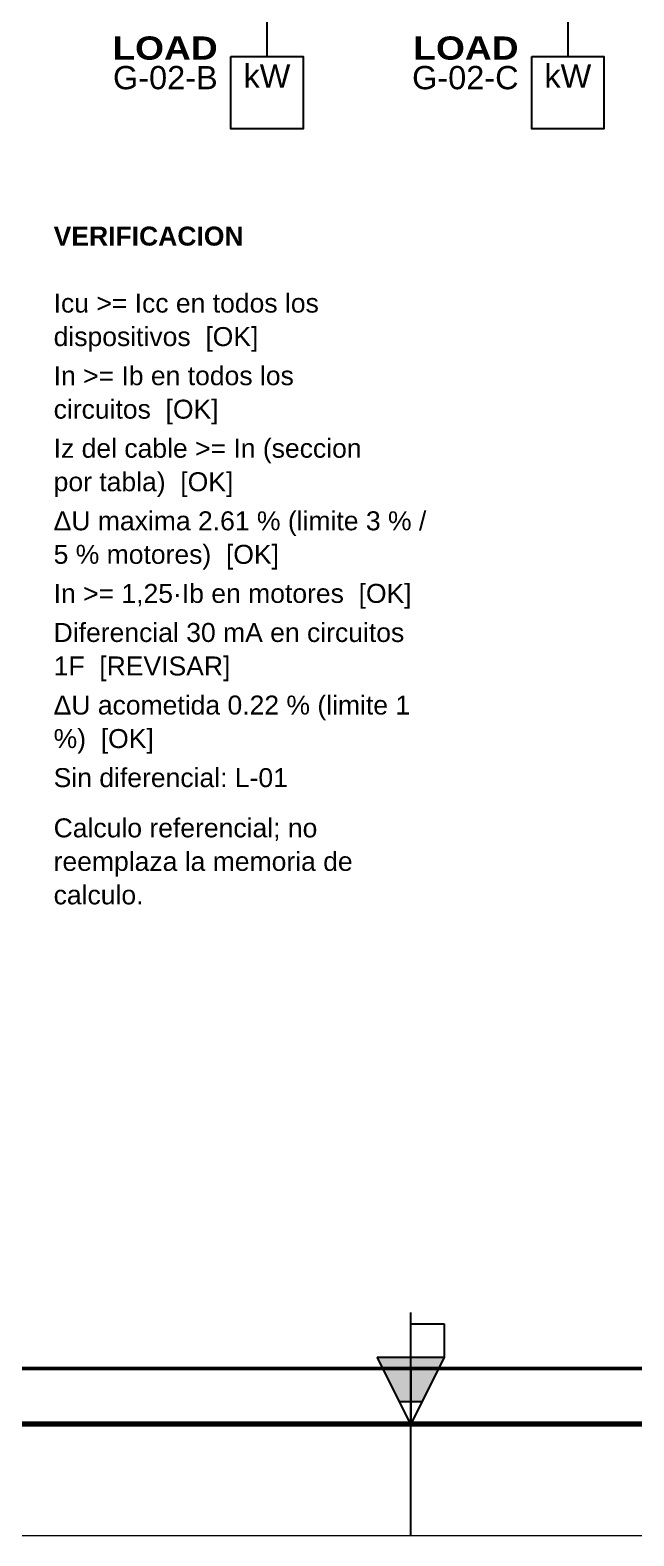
# Model space of a CAD drawing. Header units: millimetres. Extents: x 0 to 420, y 0 to 297.
# Drawn here: x 175.9 to 230, y 0 to 134.9 of the extents above; entities that cross this region are included whole.
import ezdxf
from ezdxf.enums import TextEntityAlignment as Align

# ---------------------------------------------------------------- set-up
doc = ezdxf.new("R2010")
doc.units = ezdxf.units.MM
for name, color, linetype in [('291-A-LAMINA', 8, 'Continuous'), ('291-E-DIAGRAMA', 5, 'Continuous'), ('291-E-TEXTOS', 7, 'Continuous'), ('291-G-ROTULO', 7, 'Continuous')]:
    doc.layers.add(name, color=color, linetype=linetype)
doc.styles.add('ARIAL', font='arial.ttf')
doc.styles.add('ARIAL_BLACK', font='ariblk.ttf')
doc.styles.add('ARIAL_BOLD', font='arialbd.ttf')

# ---------------------------------------------------------------- blocks, each defined once
blk = doc.blocks.new('LV_CABLE_RUN')
at = {"layer": '291-E-DIAGRAMA', "lineweight": 25, "true_color": 0xff0000}
for p, q in [((0, 0), (0, -52.07)), ((0, -57.07), (0, -60.07))]:
    blk.add_line(p, q, dxfattribs=at)
blk.add_lwpolyline([(1.265, -52.07), (0.015, -55.511), (-1.235, -52.07), (1.265, -52.07)], close=True, dxfattribs=at)
at = {"layer": '291-E-DIAGRAMA', "lineweight": 18, "true_color": 0xff0000}
blk.add_lwpolyline([(-1.235, -52.07), (1.265, -52.07), (0.015, -55.511)], close=True, dxfattribs=at)
at = {"layer": '291-E-DIAGRAMA', "true_color": 0xff0000}
blk.add_solid([(-1.235, -52.07), (1.265, -52.07), (0.015, -55.511)], dxfattribs=at)
at = {"layer": '291-E-TEXTOS', "true_color": 0x008800, "style": 'ARIAL'}
for tag, p, height in [('CABLE_INSULATION', (6, -50.07), 2.79), ('CABLE_TAG', (-0.8, -50.07), 3.49), ('CABLE_SPEC', (2.9, -50.07), 2.79)]:
    blk.add_attdef(tag, p, '', height=height, rotation=90, dxfattribs=at)
blk = doc.blocks.new('LV_LOAD_BOX_KW')
at = {"layer": '291-E-DIAGRAMA', "lineweight": 25, "true_color": 0x0000ff}
blk.add_line((0, 0), (0, -3.922), dxfattribs=at)
blk.add_lwpolyline([(-5.392, -3.922), (5.392, -3.922), (5.392, -14.706), (-5.392, -14.706)], close=True, dxfattribs=at)
at = {"layer": '291-E-TEXTOS', "color": 7, "style": 'ARIAL_BLACK'}
blk.add_text('LOAD', height=3.47, dxfattribs=at).set_placement((-7.353, -4.412), align=Align.RIGHT)
at = {"layer": '291-E-TEXTOS', "true_color": 0x0000ff, "style": 'ARIAL'}
blk.add_text('kW', height=3.47, dxfattribs=at).set_placement((0, -8.578), align=Align.CENTER)
at = {"layer": '291-E-TEXTOS', "true_color": 0x008800, "style": 'ARIAL'}
blk.add_attdef('TAG', text='', height=3.47, dxfattribs=at).set_placement((-7.353, -8.824), align=Align.RIGHT)

msp = doc.modelspace()

# ---------------------------------------------------------------- hatches: boundary and pattern name
at = {"layer": '291-G-ROTULO'}
msp.add_hatch(color=7, dxfattribs=at).paths.add_polyline_path([(207, 16), (209, 12), (211, 12), (213, 16)])

# ---------------------------------------------------------------- linework, layer by layer
at = {"layer": '291-A-LAMINA'}
for p, q in [((210, 0), (210, 20)), ((210, 16), (210, 19)), ((210, 19), (213, 19)), ((213, 19), (213, 16)), ((210, 15), (210, 10))]:
    msp.add_line(p, q, dxfattribs=at)
for points in [[(207, 16), (213, 16), (210, 10)], [(207, 16), (213, 16), (211, 12), (209, 12)]]:
    msp.add_lwpolyline(points, close=True, dxfattribs=at)
at = {"layer": '291-E-DIAGRAMA', "color": 7, "lineweight": 13}
msp.add_lwpolyline([(0, 297), (420, 297), (420, 0), (0, 0)], close=True, dxfattribs=at)
at = {"layer": '291-E-DIAGRAMA', "color": 7, "lineweight": 100}
msp.add_lwpolyline([(25, 287), (410, 287), (410, 10), (25, 10)], close=True, dxfattribs=at)
at = {"layer": '291-E-DIAGRAMA', "color": 7, "lineweight": 50}
msp.add_lwpolyline([(30, 282), (405, 282), (405, 15), (30, 15)], close=True, dxfattribs=at)

# ---------------------------------------------------------------- block references
at = {"layer": '291-E-DIAGRAMA', "xscale": 0.6003, "yscale": 0.6003, "zscale": 0.6003}
for name, p, values in [('LV_CABLE_RUN', (197.11, 170.92), {'CABLE_TAG': 'G-02-B / 18 m', 'CABLE_SPEC': '2x2.5 + PE 2.5 mm²', 'CABLE_INSULATION': 'XLPE/Cu IRAM 2178'}), ('LV_CABLE_RUN', (224.07, 170.92), {'CABLE_TAG': 'G-02-C / 25 m', 'CABLE_SPEC': '2x2.5 + PE 2.5 mm²', 'CABLE_INSULATION': 'XLPE/Cu IRAM 2178'}), ('LV_LOAD_BOX_KW', (197.11, 134.86), {'TAG': 'G-02-B'}), ('LV_LOAD_BOX_KW', (224.07, 134.86), {'TAG': 'G-02-C'})]:
    msp.add_blockref(name, p, dxfattribs=at).add_auto_attribs(values)

# ---------------------------------------------------------------- texts
at = {"layer": '291-E-TEXTOS', "color": 7}
for s, style, p in [('VERIFICACION', 'ARIAL_BOLD', (178, 115.05)), ('Icu >= Icc en todos los', 'ARIAL', (178, 109.05)), ('dispositivos  [OK]', 'ARIAL', (178, 106.05)), ('In >= Ib en todos los', 'ARIAL', (178, 102.55)), ('circuitos  [OK]', 'ARIAL', (178, 99.55)), ('Iz del cable >= In (seccion', 'ARIAL', (178, 96.05)), ('por tabla)  [OK]', 'ARIAL', (178, 93.05)), ('ΔU maxima 2.61 % (limite 3 % /', 'ARIAL', (178, 89.55)), ('5 % motores)  [OK]', 'ARIAL', (178, 86.55)), ('In >= 1,25·Ib en motores  [OK]', 'ARIAL', (178, 83.05)), ('Diferencial 30 mA en circuitos', 'ARIAL', (178, 79.55)), ('1F  [REVISAR]', 'ARIAL', (178, 76.55)), ('ΔU acometida 0.22 % (limite 1', 'ARIAL', (178, 73.05)), ('%)  [OK]', 'ARIAL', (178, 70.05)), ('Calculo referencial; no', 'ARIAL', (178, 62.05)), ('reemplaza la memoria de', 'ARIAL', (178, 59.05)), ('calculo.', 'ARIAL', (178, 56.05))]:
    msp.add_text(s, height=1.7, dxfattribs=dict(at, style=style)).set_placement(p, align=Align.BOTTOM_LEFT)
at = {"layer": '291-E-TEXTOS', "true_color": 0xb00000, "style": 'ARIAL'}
msp.add_text('Sin diferencial: L-01', height=1.7, dxfattribs=at).set_placement((178, 66.55), align=Align.BOTTOM_LEFT)

doc.saveas('drawing.dxf')
